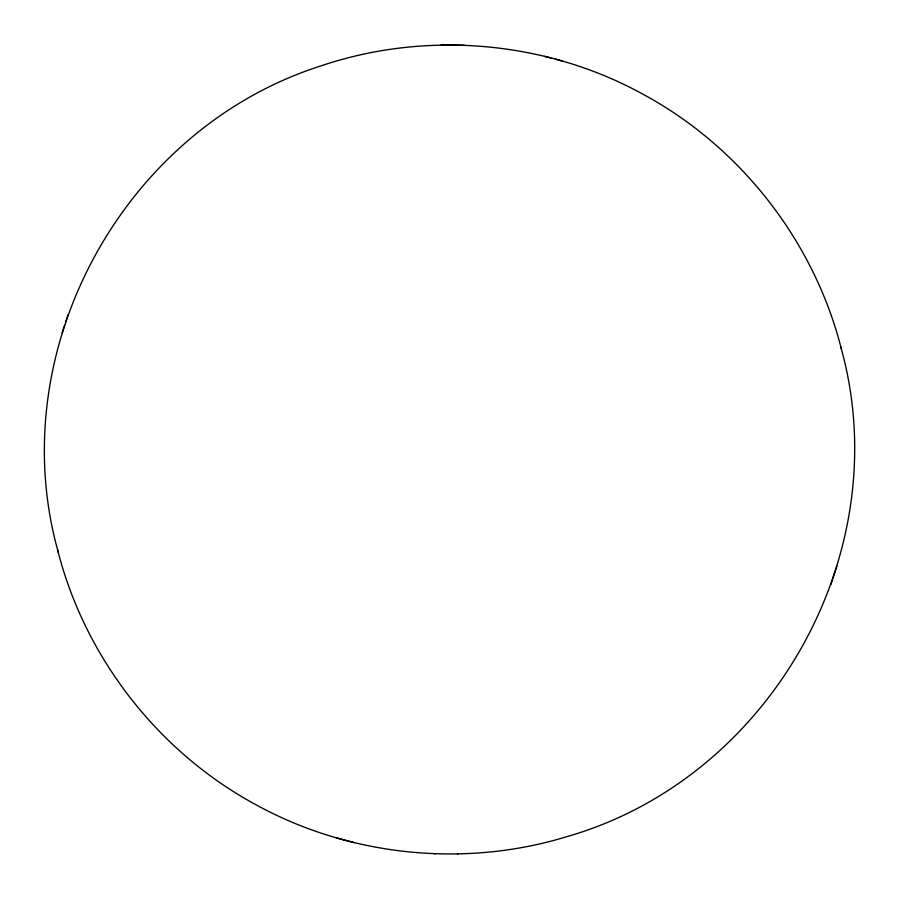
<?xml version="1.0" encoding="UTF-8"?>
<svg xmlns="http://www.w3.org/2000/svg" width="899" height="899" viewBox="0 0 899 899"><rect width="100%" height="100%" fill="white"/><g stroke="black" fill="none" stroke-linecap="round" stroke-linejoin="round"><path stroke-width="1.35" d="M57.648 550.053C84.686 657.012 157.673 751.148 254.529 803.964C348.834 856.286 464.367 868.209 567.415 836.486C770.589 777.961 897.573 553.278 841.352 348.947C814.314 241.988 741.327 147.852 644.471 95.036C546.783 40.747 426.34 30.139 320.538 66.02C122.478 129.467 1.865 351.531 58.266 552.267M830.878 584.507L836.902 566.044M62.098 332.956L64.593 325.348M65.649 322.022L68.122 314.493M464.581 45.287L440.926 45.107M434.419 853.713L435.431 853.69M457.49 853.859L458.074 853.893M336.631 837.947L354.262 842.655M555.481 59.188L562.369 61.053M544.738 56.345L550.918 58.008M840.734 346.733L841.352 348.947"/></g></svg>
